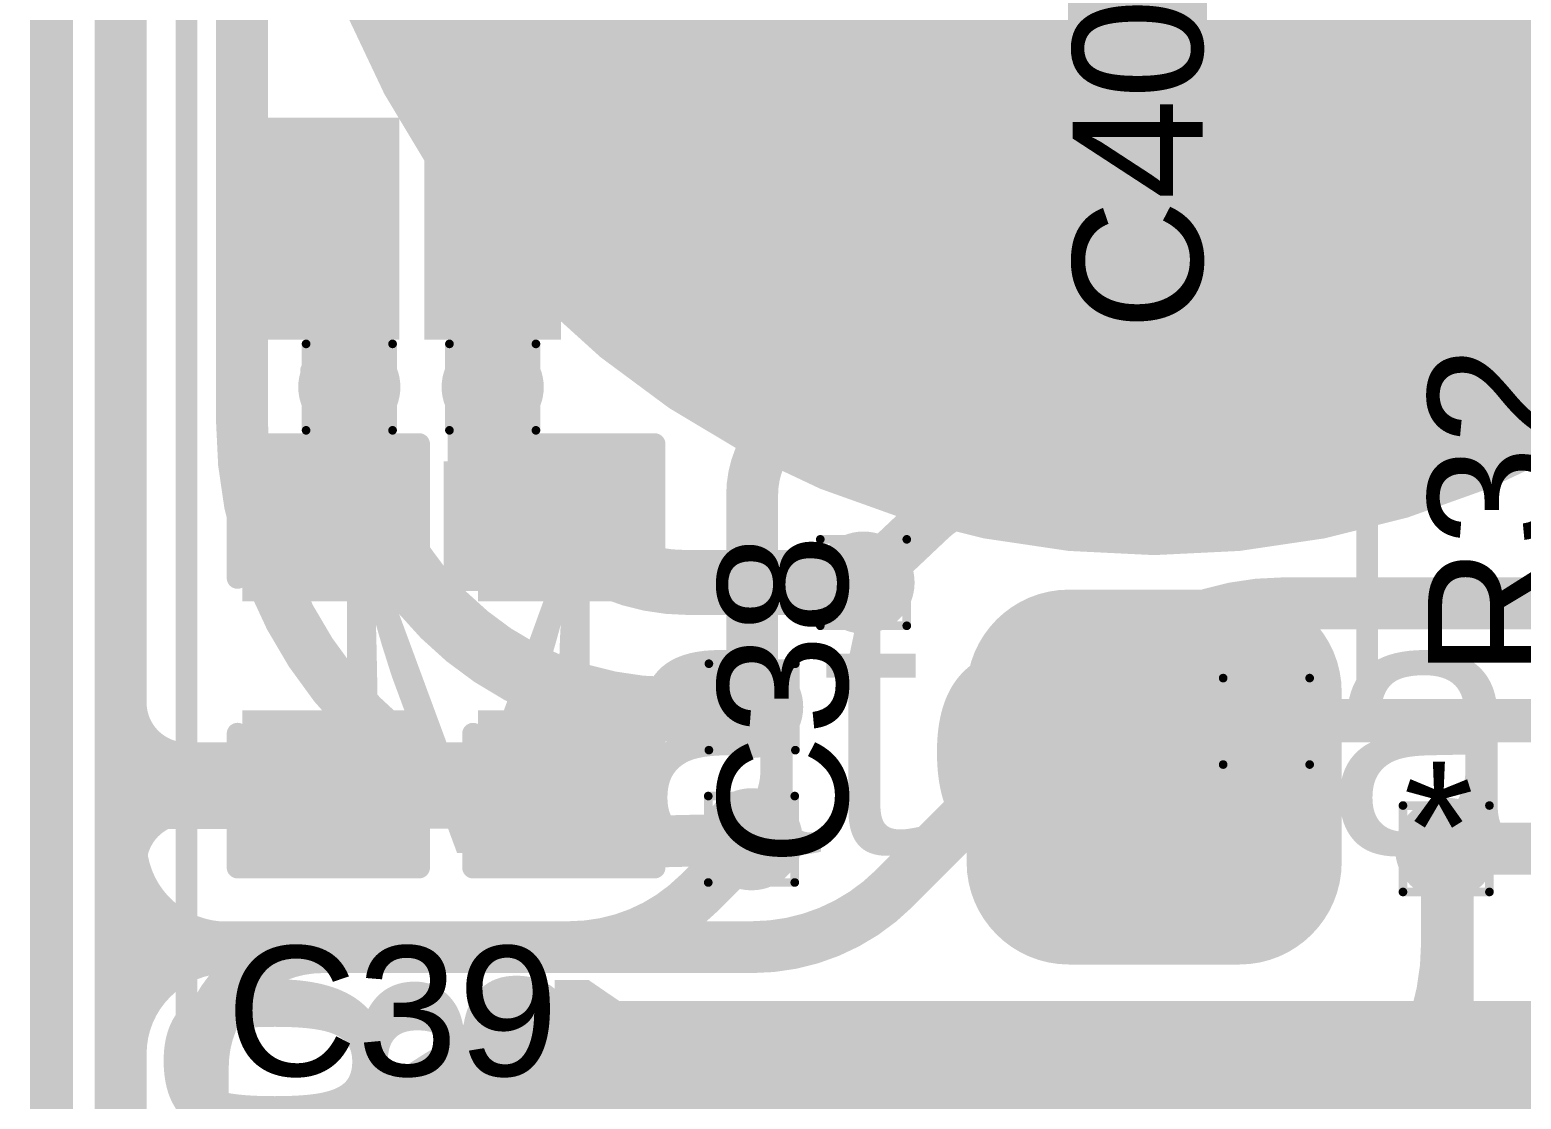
# Model space of a CAD drawing. Header units: inches. Extents: x -17 to 443, y -40 to 218.
# Drawn here: x 12.55 to 21.31, y 15.25 to 21.54 of the extents above; entities that cross this region are included whole.
import ezdxf

# ---------------------------------------------------------------- set-up
doc = ezdxf.new("R2010")
doc.units = ezdxf.units.IN
for name, color, linetype in [('Board Outline', 216, 'Continuous'), ('Bottom Layer', 5, 'Continuous'), ('Bottom Overlay', 54, 'Continuous'), ('Bottom Paste', 16, 'Continuous'), ('Bottom Solder', 6, 'Continuous'), ('Drill Drawing', 1, 'Continuous'), ('Fabrication', 76, 'Continuous'), ('Top Layer', 1, 'Continuous'), ('Top Overlay', 2, 'Continuous'), ('Top Paste', 8, 'Continuous'), ('Top Solder', 216, 'Continuous'), ('Via Holes', 16, 'Continuous')]:
    doc.layers.add(name, color=color, linetype=linetype)
doc.styles.add('Arial', font='', dxfattribs={"height": 0.2})
doc.styles.add('Arial Black_Bold', font='', dxfattribs={"height": 0.2})
doc.styles.get('Arial').set_extended_font_data('Arial')
doc.styles.get('Arial Black_Bold').set_extended_font_data('Arial Black', bold=True)

# ---------------------------------------------------------------- blocks, each defined once
blk = doc.blocks.new('SEMG_PAD_B_65')
at = {"layer": 'Bottom Layer'}
h = blk.add_hatch(color=5, dxfattribs=at)
edge = h.paths.add_edge_path()
edge.add_arc((-3.14997338, 0.0128143), 2.09999834, 90, 270)
edge.add_line((-3.14997338, -2.08718404), (3.150029259999999, -2.08718404))
edge.add_arc((3.15002926, 0.0128143), 2.09999834, 270, 450)
edge.add_line((3.15002926, 2.11281264), (-3.14997338, 2.11281264))
h = blk.add_hatch(color=5, dxfattribs=at)
edge = h.paths.add_edge_path()
edge.add_arc((2.794e-05, -9.98718602), 5.00000016, 0, 360)
at = {"layer": 'Bottom Paste'}
h = blk.add_hatch(color=16, dxfattribs=at)
edge = h.paths.add_edge_path()
edge.add_arc((-3.14997338, 0.0128143), 2.09999834, 90, 270)
edge.add_line((-3.14997338, -2.08718404), (3.150029259999999, -2.08718404))
edge.add_arc((3.15002926, 0.0128143), 2.09999834, 270, 450)
edge.add_line((3.15002926, 2.11281264), (-3.14997338, 2.11281264))
h = blk.add_hatch(color=16, dxfattribs=at)
edge = h.paths.add_edge_path()
edge.add_arc((2.794e-05, -9.98718602), 5.00000016, 0, 360)
at = {"layer": 'Bottom Solder'}
h = blk.add_hatch(color=6, dxfattribs=at)
edge = h.paths.add_edge_path()
edge.add_arc((-3.14997338, 0.0128143), 2.20159834, 90, 270)
edge.add_line((-3.14997338, -2.18878404), (3.150029259999999, -2.18878404))
edge.add_arc((3.15002926, 0.0128143), 2.20159834, 270, 450)
edge.add_line((3.15002926, 2.21441264), (-3.14997338, 2.21441264))
h = blk.add_hatch(color=6, dxfattribs=at)
edge = h.paths.add_edge_path()
edge.add_arc((2.794e-05, -9.98718602), 5.10160016, 0, 360)
at = {"layer": 'Bottom Overlay', "const_width": 0.127}
blk.add_lwpolyline([(5.683262699999999, 10.96579468), (5.683262699999999, -10.96562958)], dxfattribs=at)
blk = doc.blocks.new('SOT_23_5_71')
at = {"layer": 'Top Layer'}
for points in [[(-1.85000011, 1.25000004), (-0.74999977, 1.25000004), (-0.74999977, 0.65000124), (-1.85000011, 0.65000124)], [(0.74999977, 1.25000004), (1.85000011, 1.25000004), (1.85000011, 0.65000124), (0.74999977, 0.65000124)], [(-1.85000011, 0.2999994), (-0.74999977, 0.2999994), (-0.74999977, -0.2999994), (-1.85000011, -0.2999994)], [(-1.85000011, -0.6499986999999999), (-0.74999977, -0.6499986999999999), (-0.74999977, -1.2499975), (-1.85000011, -1.2499975)], [(0.75000231, -0.65000124), (1.85000265, -0.65000124), (1.85000265, -1.25000004), (0.75000231, -1.25000004)]]:
    blk.add_hatch(color=1, dxfattribs=at).paths.add_polyline_path(points)
at = {"layer": 'Top Paste'}
for points in [[(-1.85000011, 1.25000004), (-0.74999977, 1.25000004), (-0.74999977, 0.65000124), (-1.85000011, 0.65000124)], [(0.74999977, 1.25000004), (1.85000011, 1.25000004), (1.85000011, 0.65000124), (0.74999977, 0.65000124)], [(-1.85000011, 0.2999994), (-0.74999977, 0.2999994), (-0.74999977, -0.2999994), (-1.85000011, -0.2999994)], [(-1.85000011, -0.6499986999999999), (-0.74999977, -0.6499986999999999), (-0.74999977, -1.2499975), (-1.85000011, -1.2499975)], [(0.75000231, -0.65000124), (1.85000265, -0.65000124), (1.85000265, -1.25000004), (0.75000231, -1.25000004)]]:
    blk.add_hatch(color=8, dxfattribs=at).paths.add_polyline_path(points)
at = {"layer": 'Top Solder'}
for points in [[(-1.95160011, 1.35160004), (-0.6483997699999999, 1.35160004), (-0.6483997699999999, 0.54840124), (-1.95160011, 0.54840124)], [(0.6483997699999999, 1.35160004), (1.95160011, 1.35160004), (1.95160011, 0.54840124), (0.6483997699999999, 0.54840124)], [(-1.95160011, 0.4015993999999999), (-0.6483997699999999, 0.4015993999999999), (-0.6483997699999999, -0.4015993999999999), (-1.95160011, -0.4015993999999999)], [(-1.95160011, -0.5483986999999999), (-0.6483997699999999, -0.5483986999999999), (-0.6483997699999999, -1.3515975), (-1.95160011, -1.3515975)], [(0.6484023099999999, -0.54840124), (1.95160265, -0.54840124), (1.95160265, -1.35160004), (0.6484023099999999, -1.35160004)]]:
    blk.add_hatch(color=216, dxfattribs=at).paths.add_polyline_path(points)
at = {"layer": 'Top Overlay', "const_width": 0.127}
for points in [[(-0.87900256, 1.4986), (-0.87900256, 1.3986002)], [(-0.87900256, 1.4986), (0.8735974400000001, 1.4986)], [(0.8735974400000001, 1.4986), (0.8735974400000001, 1.39859766)], [(-2.1336, 1.06680254), (-2.1336, 0.8128)], [(-2.1336, 1.06680254), (-2.0066, 0.9397999999999999)], [(-2.0066, 0.9397999999999999), (-2.1336, 0.8128)], [(0.8800033199999999, 0.43999912), (0.88000078, -0.41800018)], [(-0.87900256, -1.39859766), (-0.87900256, -1.4986)], [(0.8735974400000001, -1.3986002), (0.8735974400000001, -1.4986)], [(-0.87900256, -1.4986), (0.8735974400000001, -1.4986)]]:
    blk.add_lwpolyline(points, dxfattribs=at)
at = {"layer": 'Top Overlay', "const_width": 0.0635}
for points in [[(-0.9107525599999998, 1.4986, 1), (-0.8472525599999999, 1.4986, 1)], [(-0.9107525599999998, 1.4986, 1), (-0.8472525599999999, 1.4986, 1)], [(0.84184744, 1.4986, 1), (0.9053474399999999, 1.4986, 1)], [(0.84184744, 1.4986, 1), (0.9053474399999999, 1.4986, 1)], [(-0.9107525599999998, 1.3986002, 1), (-0.8472525599999999, 1.3986002, 1)], [(0.84184744, 1.39859766, 1), (0.9053474399999999, 1.39859766, 1)], [(-2.16535, 1.06680254, 1), (-2.10185, 1.06680254, 1)], [(-2.16535, 1.06680254, 1), (-2.10185, 1.06680254, 1)], [(-2.03835, 0.9397999999999999, 1), (-1.97485, 0.9397999999999999, 1)], [(-2.03835, 0.9397999999999999, 1), (-1.97485, 0.9397999999999999, 1)], [(-2.16535, 0.8128, 1), (-2.10185, 0.8128, 1)], [(-2.16535, 0.8128, 1), (-2.10185, 0.8128, 1)], [(0.8482533200000001, 0.43999912, 1), (0.9117533199999999, 0.43999912, 1)], [(0.84825078, -0.41800018, 1), (0.91175078, -0.41800018, 1)], [(-0.9107525599999998, -1.39859766, 1), (-0.8472525599999999, -1.39859766, 1)], [(0.84184744, -1.3986002, 1), (0.9053474399999999, -1.3986002, 1)], [(-0.9107525599999998, -1.4986, 1), (-0.8472525599999999, -1.4986, 1)], [(-0.9107525599999998, -1.4986, 1), (-0.8472525599999999, -1.4986, 1)], [(0.84184744, -1.4986, 1), (0.9053474399999999, -1.4986, 1)], [(0.84184744, -1.4986, 1), (0.9053474399999999, -1.4986, 1)]]:
    blk.add_lwpolyline(points, format="xyb", close=True, dxfattribs=at)
blk = doc.blocks.new('T____P____SMD_3_P____206')
at = {"layer": 'Top Layer'}
h = blk.add_hatch(color=1, dxfattribs=at)
edge = h.paths.add_edge_path()
edge.add_arc((-0.9999992699999999, 0), 1.00000054, 90, 270)
edge.add_line((-0.9999992700000001, -1.00000054), (0.9999992699999997, -1.00000054))
edge.add_arc((0.9999992699999999, 0), 1.00000054, 270, 450)
edge.add_line((0.99999927, 1.00000054), (-0.9999992699999998, 1.00000054))
h = blk.add_hatch(color=1, dxfattribs=at)
edge = h.paths.add_edge_path()
edge.add_arc((-0.50000154, -2.03999846), 0.499999, 90, 180)
edge.add_line((-1.00000054, -2.03999846), (-1.00000054, -3.04000154))
edge.add_arc((-0.50000154, -3.04000154), 0.499999, 180, 270)
edge.add_line((-0.5000015400000001, -3.54000054), (0.5000015399999999, -3.54000054))
edge.add_arc((0.50000154, -3.04000154), 0.499999, 270, 360)
edge.add_line((1.00000054, -3.04000154), (1.00000054, -2.03999846))
edge.add_arc((0.50000154, -2.03999846), 0.499999, 0, 90)
edge.add_line((0.50000154, -1.53999946), (-0.50000154, -1.53999946))
at = {"layer": 'Top Paste'}
h = blk.add_hatch(color=8, dxfattribs=at)
edge = h.paths.add_edge_path()
edge.add_arc((-0.9999992699999999, 0), 1.00000054, 90, 270)
edge.add_line((-0.9999992700000001, -1.00000054), (0.9999992699999997, -1.00000054))
edge.add_arc((0.9999992699999999, 0), 1.00000054, 270, 450)
edge.add_line((0.99999927, 1.00000054), (-0.9999992699999998, 1.00000054))
h = blk.add_hatch(color=8, dxfattribs=at)
edge = h.paths.add_edge_path()
edge.add_arc((-0.50000154, -2.03999846), 0.499999, 90, 180)
edge.add_line((-1.00000054, -2.03999846), (-1.00000054, -3.04000154))
edge.add_arc((-0.50000154, -3.04000154), 0.499999, 180, 270)
edge.add_line((-0.5000015400000001, -3.54000054), (0.5000015399999999, -3.54000054))
edge.add_arc((0.50000154, -3.04000154), 0.499999, 270, 360)
edge.add_line((1.00000054, -3.04000154), (1.00000054, -2.03999846))
edge.add_arc((0.50000154, -2.03999846), 0.499999, 0, 90)
edge.add_line((0.50000154, -1.53999946), (-0.50000154, -1.53999946))
at = {"layer": 'Top Solder'}
h = blk.add_hatch(color=216, dxfattribs=at)
edge = h.paths.add_edge_path()
edge.add_arc((-0.9999992699999999, 0), 1.10160054, 90, 270)
edge.add_line((-0.9999992700000001, -1.10160054), (0.9999992699999997, -1.10160054))
edge.add_arc((0.9999992699999999, 0), 1.10160054, 270, 450)
edge.add_line((0.99999927, 1.10160054), (-0.9999992699999998, 1.10160054))
h = blk.add_hatch(color=216, dxfattribs=at)
edge = h.paths.add_edge_path()
edge.add_arc((-0.50000154, -2.03999846), 0.601599, 90, 180)
edge.add_line((-1.10160054, -2.03999846), (-1.10160054, -3.04000154))
edge.add_arc((-0.50000154, -3.04000154), 0.601599, 180, 270)
edge.add_line((-0.5000015400000001, -3.64160054), (0.5000015399999999, -3.64160054))
edge.add_arc((0.50000154, -3.04000154), 0.601599, 270, 360)
edge.add_line((1.10160054, -3.04000154), (1.10160054, -2.03999846))
edge.add_arc((0.50000154, -2.03999846), 0.601599, 0, 90)
edge.add_line((0.50000154, -1.43839946), (-0.50000154, -1.43839946))
blk = doc.blocks.new('C___0603_224')
at = {"layer": 'Top Layer'}
for points in [[(-0.3809999999999999, 0.4445), (-0.3809999999999999, -0.4445), (-1.143, -0.4445), (-1.143, 0.4445)], [(1.143, 0.4445), (1.143, -0.4445), (0.3809999999999999, -0.4445), (0.3809999999999999, 0.4445)]]:
    blk.add_hatch(color=1, dxfattribs=at).paths.add_polyline_path(points)
at = {"layer": 'Top Paste'}
for points in [[(-0.3809999999999999, 0.4445), (-0.3809999999999999, -0.4445), (-1.143, -0.4445), (-1.143, 0.4445)], [(1.143, 0.4445), (1.143, -0.4445), (0.3809999999999999, -0.4445), (0.3809999999999999, 0.4445)]]:
    blk.add_hatch(color=8, dxfattribs=at).paths.add_polyline_path(points)
at = {"layer": 'Top Solder'}
for points in [[(-0.3210001199999999, 0.50449988), (-0.3210001199999999, -0.50449988), (-1.20299988, -0.50449988), (-1.20299988, 0.50449988)], [(1.20299988, 0.50449988), (1.20299988, -0.50449988), (0.3210001199999999, -0.50449988), (0.3210001199999999, 0.50449988)]]:
    blk.add_hatch(color=216, dxfattribs=at).paths.add_polyline_path(points)
at = {"layer": 'Top Overlay', "const_width": 0.127}
for points in [[(-0.4571999999999999, 0.5334), (-1.2446, 0.5334)], [(-1.2446, -0.5334), (-1.2446, 0.5334)], [(1.2446, 0.5334), (0.4571999999999999, 0.5334)], [(1.2446, -0.5334), (1.2446, 0.5334)], [(-0.4571999999999999, -0.5334), (-1.2446, -0.5334)], [(1.2446, -0.5334), (0.4571999999999999, -0.5334)]]:
    blk.add_lwpolyline(points, dxfattribs=at)
at = {"layer": 'Top Overlay', "const_width": 0.0635}
for points in [[(-1.27635, 0.5334, 1), (-1.21285, 0.5334, 1)], [(-1.27635, 0.5334, 1), (-1.21285, 0.5334, 1)], [(-0.4889499999999999, 0.5334, 1), (-0.42545, 0.5334, 1)], [(0.42545, 0.5334, 1), (0.4889499999999999, 0.5334, 1)], [(1.21285, 0.5334, 1), (1.27635, 0.5334, 1)], [(1.21285, 0.5334, 1), (1.27635, 0.5334, 1)], [(-1.27635, -0.5334, 1), (-1.21285, -0.5334, 1)], [(-1.27635, -0.5334, 1), (-1.21285, -0.5334, 1)], [(-0.4889499999999999, -0.5334, 1), (-0.42545, -0.5334, 1)], [(0.42545, -0.5334, 1), (0.4889499999999999, -0.5334, 1)], [(1.21285, -0.5334, 1), (1.27635, -0.5334, 1)], [(1.21285, -0.5334, 1), (1.27635, -0.5334, 1)]]:
    blk.add_lwpolyline(points, format="xyb", close=True, dxfattribs=at)
blk = doc.blocks.new('C___0603_225')
at = {"layer": 'Top Layer'}
for points in [[(-0.3809999999999999, 0.4445), (-0.3809999999999999, -0.4445), (-1.143, -0.4445), (-1.143, 0.4445)], [(1.143, 0.4445), (1.143, -0.4445), (0.3809999999999999, -0.4445), (0.3809999999999999, 0.4445)]]:
    blk.add_hatch(color=1, dxfattribs=at).paths.add_polyline_path(points)
at = {"layer": 'Top Paste'}
for points in [[(-0.3809999999999999, 0.4445), (-0.3809999999999999, -0.4445), (-1.143, -0.4445), (-1.143, 0.4445)], [(1.143, 0.4445), (1.143, -0.4445), (0.3809999999999999, -0.4445), (0.3809999999999999, 0.4445)]]:
    blk.add_hatch(color=8, dxfattribs=at).paths.add_polyline_path(points)
at = {"layer": 'Top Solder'}
for points in [[(-0.3210001199999999, 0.50449988), (-0.3210001199999999, -0.50449988), (-1.20299988, -0.50449988), (-1.20299988, 0.50449988)], [(1.20299988, 0.50449988), (1.20299988, -0.50449988), (0.3210001199999999, -0.50449988), (0.3210001199999999, 0.50449988)]]:
    blk.add_hatch(color=216, dxfattribs=at).paths.add_polyline_path(points)
at = {"layer": 'Top Overlay', "const_width": 0.127}
for points in [[(-1.2446, 0.5334), (-1.2446, -0.5334)], [(-1.2446, 0.5334), (-0.4571999999999999, 0.5334)], [(0.4571999999999999, 0.5334), (1.2446, 0.5334)], [(1.2446, 0.5334), (1.2446, -0.5334)], [(-1.2446, -0.5334), (-0.4571999999999999, -0.5334)], [(0.4571999999999999, -0.5334), (1.2446, -0.5334)]]:
    blk.add_lwpolyline(points, dxfattribs=at)
at = {"layer": 'Top Overlay', "const_width": 0.0635}
for points in [[(-1.27635, 0.5334, 1), (-1.21285, 0.5334, 1)], [(-1.27635, 0.5334, 1), (-1.21285, 0.5334, 1)], [(-0.4889499999999999, 0.5334, 1), (-0.42545, 0.5334, 1)], [(0.42545, 0.5334, 1), (0.4889499999999999, 0.5334, 1)], [(1.21285, 0.5334, 1), (1.27635, 0.5334, 1)], [(1.21285, 0.5334, 1), (1.27635, 0.5334, 1)], [(-1.27635, -0.5334, 1), (-1.21285, -0.5334, 1)], [(-1.27635, -0.5334, 1), (-1.21285, -0.5334, 1)], [(-0.4889499999999999, -0.5334, 1), (-0.42545, -0.5334, 1)], [(0.42545, -0.5334, 1), (0.4889499999999999, -0.5334, 1)], [(1.21285, -0.5334, 1), (1.27635, -0.5334, 1)], [(1.21285, -0.5334, 1), (1.27635, -0.5334, 1)]]:
    blk.add_lwpolyline(points, format="xyb", close=True, dxfattribs=at)
blk = doc.blocks.new('C___0603_226')
at = {"layer": 'Top Layer'}
for points in [[(-0.3809999999999999, 0.4445), (-0.3809999999999999, -0.4445), (-1.143, -0.4445), (-1.143, 0.4445)], [(1.143, 0.4445), (1.143, -0.4445), (0.3809999999999999, -0.4445), (0.3809999999999999, 0.4445)]]:
    blk.add_hatch(color=1, dxfattribs=at).paths.add_polyline_path(points)
at = {"layer": 'Top Paste'}
for points in [[(-0.3809999999999999, 0.4445), (-0.3809999999999999, -0.4445), (-1.143, -0.4445), (-1.143, 0.4445)], [(1.143, 0.4445), (1.143, -0.4445), (0.3809999999999999, -0.4445), (0.3809999999999999, 0.4445)]]:
    blk.add_hatch(color=8, dxfattribs=at).paths.add_polyline_path(points)
at = {"layer": 'Top Solder'}
for points in [[(-0.3210001199999999, 0.50449988), (-0.3210001199999999, -0.50449988), (-1.20299988, -0.50449988), (-1.20299988, 0.50449988)], [(1.20299988, 0.50449988), (1.20299988, -0.50449988), (0.3210001199999999, -0.50449988), (0.3210001199999999, 0.50449988)]]:
    blk.add_hatch(color=216, dxfattribs=at).paths.add_polyline_path(points)
at = {"layer": 'Top Overlay', "const_width": 0.127}
for points in [[(-1.2446, 0.5334), (-0.4571999999999999, 0.5334)], [(-1.2446, 0.5334), (-1.2446, -0.5334)], [(0.4571999999999999, 0.5334), (1.2446, 0.5334)], [(1.2446, 0.5334), (1.2446, -0.5334)], [(-1.2446, -0.5334), (-0.4571999999999999, -0.5334)], [(0.4571999999999999, -0.5334), (1.2446, -0.5334)]]:
    blk.add_lwpolyline(points, dxfattribs=at)
at = {"layer": 'Top Overlay', "const_width": 0.0635}
for points in [[(-1.27635, 0.5334, 1), (-1.21285, 0.5334, 1)], [(-1.27635, 0.5334, 1), (-1.21285, 0.5334, 1)], [(-0.4889499999999999, 0.5334, 1), (-0.42545, 0.5334, 1)], [(0.42545, 0.5334, 1), (0.4889499999999999, 0.5334, 1)], [(1.21285, 0.5334, 1), (1.27635, 0.5334, 1)], [(1.21285, 0.5334, 1), (1.27635, 0.5334, 1)], [(-1.27635, -0.5334, 1), (-1.21285, -0.5334, 1)], [(-1.27635, -0.5334, 1), (-1.21285, -0.5334, 1)], [(-0.4889499999999999, -0.5334, 1), (-0.42545, -0.5334, 1)], [(0.42545, -0.5334, 1), (0.4889499999999999, -0.5334, 1)], [(1.21285, -0.5334, 1), (1.27635, -0.5334, 1)], [(1.21285, -0.5334, 1), (1.27635, -0.5334, 1)]]:
    blk.add_lwpolyline(points, format="xyb", close=True, dxfattribs=at)

msp = doc.modelspace()

# ---------------------------------------------------------------- hatches: boundary and pattern name
at = {"layer": 'Bottom Layer'}
h = msp.add_hatch(color=5, dxfattribs=at)
edge = h.paths.add_edge_path()
edge.add_arc((14.42368972, 19.43653212), 0.2999994, 0, 360)
h = msp.add_hatch(color=5, dxfattribs=at)
edge = h.paths.add_edge_path()
edge.add_arc((15.26573528, 19.43653212), 0.2999994, 0, 360)
h = msp.add_hatch(color=5, dxfattribs=at)
edge = h.paths.add_edge_path()
edge.add_arc((17.44395292, 18.2879492), 0.2999994, 0, 360)
h = msp.add_hatch(color=5, dxfattribs=at)
edge = h.paths.add_edge_path()
edge.add_arc((16.78973528, 17.557115), 0.2999994, 0, 360)
h = msp.add_hatch(color=5, dxfattribs=at)
edge = h.paths.add_edge_path()
edge.add_arc((19.81034392, 17.4724822), 0.2999994, 0, 360)
h = msp.add_hatch(color=5, dxfattribs=at)
edge = h.paths.add_edge_path()
edge.add_arc((16.7860345, 16.77932636), 0.2999994, 0, 360)
h = msp.add_hatch(color=5, dxfattribs=at)
edge = h.paths.add_edge_path()
edge.add_arc((20.8664556, 16.7236902), 0.2999994, 0, 360)
at = {"layer": 'Top Layer'}
for points in [[(14.01573524, 19.81748894), (14.7086828, 19.81748894), (14.7086828, 20.91749182), (14.01573524, 20.91749182)], [(14.97759768, 18.23828712), (16.12823292, 18.23828712), (16.12823292, 19.00028712), (14.97759768, 19.00028712)]]:
    msp.add_hatch(color=1, dxfattribs=at).paths.add_polyline_path(points)
h = msp.add_hatch(color=1, dxfattribs=at)
edge = h.paths.add_edge_path()
edge.add_arc((14.42368972, 19.43653212), 0.2999994, 0, 360)
h = msp.add_hatch(color=1, dxfattribs=at)
edge = h.paths.add_edge_path()
edge.add_arc((15.26573528, 19.43653212), 0.2999994, 0, 360)
h = msp.add_hatch(color=1, dxfattribs=at)
edge = h.paths.add_edge_path()
edge.add_arc((17.44395292, 18.2879492), 0.2999994, 0, 360)
h = msp.add_hatch(color=1, dxfattribs=at)
edge = h.paths.add_edge_path()
edge.add_arc((16.78973528, 17.557115), 0.2999994, 0, 360)
h = msp.add_hatch(color=1, dxfattribs=at)
edge = h.paths.add_edge_path()
edge.add_arc((19.81034392, 17.4724822), 0.2999994, 0, 360)
h = msp.add_hatch(color=1, dxfattribs=at)
edge = h.paths.add_edge_path()
edge.add_arc((16.7860345, 16.77932636), 0.2999994, 0, 360)
h = msp.add_hatch(color=1, dxfattribs=at)
edge = h.paths.add_edge_path()
edge.add_arc((20.8664556, 16.7236902), 0.2999994, 0, 360)
at = {"layer": 'Via Holes'}
h = msp.add_hatch(color=7, dxfattribs=at)
edge = h.paths.add_edge_path()
edge.add_arc((14.42368972, 19.43653212), 0.1499997, 0, 360)
h = msp.add_hatch(color=7, dxfattribs=at)
edge = h.paths.add_edge_path()
edge.add_arc((15.26573528, 19.43653212), 0.1499997, 0, 360)
h = msp.add_hatch(color=7, dxfattribs=at)
edge = h.paths.add_edge_path()
edge.add_arc((17.44395292, 18.2879492), 0.1499997, 0, 360)
h = msp.add_hatch(color=7, dxfattribs=at)
edge = h.paths.add_edge_path()
edge.add_arc((16.78973528, 17.557115), 0.1499997, 0, 360)
h = msp.add_hatch(color=7, dxfattribs=at)
edge = h.paths.add_edge_path()
edge.add_arc((19.81034392, 17.4724822), 0.1499997, 0, 360)
h = msp.add_hatch(color=7, dxfattribs=at)
edge = h.paths.add_edge_path()
edge.add_arc((16.7860345, 16.77932636), 0.1499997, 0, 360)
h = msp.add_hatch(color=7, dxfattribs=at)
edge = h.paths.add_edge_path()
edge.add_arc((20.8664556, 16.7236902), 0.1499997, 0, 360)

# ---------------------------------------------------------------- linework, layer by layer
at = {"layer": 'Board Outline', "const_width": 0.127}
msp.add_lwpolyline([(12.67405644, 2.64836656), (12.67421646, 24.50402262)], dxfattribs=at)
at = {"layer": 'Bottom Layer'}
for points, const_width in [([(13.08060376, 16.7669591), (13.08060376, 24.8125869)], 0.3048), ([(13.79349032, 19.22758664), (13.79349032, 24.6300752)], 0.3048), ([(16.4143182, 18.2879492), (17.44395292, 18.2879492)], 0.3809999999999999), ([(19.90524848, 18.16582854), (20.5399767, 18.16582854)], 0.3048), ([(20.5399767, 18.16582854), (21.65214872, 18.165826)], 0.3048), ([(17.62491014, 16.4913691), (18.87094778, 17.73740674)], 0.3048), ([(16.31827318, 17.54194866), (16.32104432, 17.54198676)], 0.3809999999999999), ([(16.3248086, 17.54206042), (16.78973528, 17.55342692)], 0.3809999999999999), ([(16.78973528, 17.55342692), (16.78973528, 17.557115)], 0.3809999999999999), ([(19.81435204, 17.47649032), (24.31997168, 17.47649032)], 0.254), ([(13.08060376, 15.51879802), (13.08060376, 16.7669591)], 0.3048), ([(16.43624602, 16.77111454), (16.43626634, 16.77111454)], 0.3048), ([(16.43626634, 16.77111454), (16.78607768, 16.77557986)], 0.3048), ([(16.7860345, 16.77562304), (16.7860345, 16.77932636)], 0.3048), ([(16.7860345, 16.77562304), (16.78607768, 16.77557986)], 0.3048), ([(20.8664556, 16.7236902), (22.22141606, 16.7236902)], 0.3048), ([(13.19413414, 16.14542872), (13.64832424, 16.14542872)], 0.3048), ([(13.64832424, 16.14542872), (16.78973528, 16.14542872)], 0.3048), ([(13.08060376, 11.10813882), (13.08060376, 15.51879802)], 0.3048)]:
    msp.add_lwpolyline(points, dxfattribs=dict(at, const_width=const_width))
for points, const_width in [([(16.31827318, 17.54194866, -0.4142135623730951), (14.42368972, 19.43653212)], 0.3809999999999999), ([(16.4143182, 18.2879492, -0.4142135623730951), (15.26573528, 19.43653212)], 0.3809999999999999), ([(16.43624602, 16.77111454, -0.4357695006468923), (13.79348778, 19.22758664)], 0.3048), ([(18.87173264, 17.7381916, -0.1987148447064526), (19.90524848, 18.16582854)], 0.3048), ([(18.87094778, 17.73740674, -0.0001900120954727), (18.87173264, 17.7381916)], 0.3048), ([(16.3248086, 17.54206296, -0.0024704083372507), (16.32104432, 17.5419893)], 0.3809999999999999), ([(13.64832424, 16.14542872, -0.3879676943921401), (13.08060376, 16.7669591)], 0.3048), ([(17.62491268, 16.4913691, -0.0001978790105878), (17.62424974, 16.4907087)], 0.3048), ([(17.62424974, 16.4907087, -0.198706667158914), (16.78973528, 16.14542872)], 0.3048), ([(13.08060376, 15.51879802, -0.4142135623730951), (13.7046843, 16.14287856)], 0.3048), ([(13.7046843, 16.14287856, -0.0226120741771786), (13.64832424, 16.14542872)], 0.3048)]:
    msp.add_lwpolyline(points, format="xyb", dxfattribs=dict(at, const_width=const_width))
for points, const_width in [([(14.32843972, 19.43653212, 1), (14.51893972, 19.43653212, 1)], 0.1905), ([(15.17048528, 19.43653212, 1), (15.36098528, 19.43653212, 1)], 0.1905), ([(13.71728778, 19.22758664, 1), (13.86968778, 19.22758664, 1)], 0.1524), ([(13.71729032, 19.22758664, 1), (13.86969032, 19.22758664, 1)], 0.1524), ([(16.3190682, 18.2879492, 1), (16.5095682, 18.2879492, 1)], 0.1905), ([(16.3190682, 18.2879492, 1), (16.5095682, 18.2879492, 1)], 0.1905), ([(17.34870292, 18.2879492, 1), (17.53920292, 18.2879492, 1)], 0.1905), ([(19.82904848, 18.16582854, 1), (19.98144848, 18.16582854, 1)], 0.1524), ([(19.82904848, 18.16582854, 1), (19.98144848, 18.16582854, 1)], 0.1524), ([(20.4637767, 18.16582854, 1), (20.6161767, 18.16582854, 1)], 0.1524), ([(20.4637767, 18.16582854, 1), (20.6161767, 18.16582854, 1)], 0.1524), ([(18.79474778, 17.73740674, 1), (18.94714778, 17.73740674, 1)], 0.1524), ([(18.79474778, 17.73740674, 1), (18.94714778, 17.73740674, 1)], 0.1524), ([(18.79553264, 17.7381916, 1), (18.94793264, 17.7381916, 1)], 0.1524), ([(18.79553264, 17.7381916, 1), (18.94793264, 17.7381916, 1)], 0.1524), ([(16.22302318, 17.54194866, 1), (16.41352318, 17.54194866, 1)], 0.1905), ([(16.22302318, 17.54194866, 1), (16.41352318, 17.54194866, 1)], 0.1905), ([(16.22579432, 17.5419893, 1), (16.41629432, 17.5419893, 1)], 0.1905), ([(16.22579432, 17.54198676, 1), (16.41629432, 17.54198676, 1)], 0.1905), ([(16.2295586, 17.54206296, 1), (16.4200586, 17.54206296, 1)], 0.1905), ([(16.2295586, 17.54206042, 1), (16.4200586, 17.54206042, 1)], 0.1905), ([(16.69448528, 17.557115, 1), (16.88498528, 17.557115, 1)], 0.1905), ([(16.69448528, 17.55342692, 1), (16.88498528, 17.55342692, 1)], 0.1905), ([(16.69448528, 17.55342692, 1), (16.88498528, 17.55342692, 1)], 0.1905), ([(19.75085204, 17.47649032, 1), (19.87785204, 17.47649032, 1)], 0.127), ([(13.00440376, 16.7669591, 1), (13.15680376, 16.7669591, 1)], 0.1524), ([(13.00440376, 16.7669591, 1), (13.15680376, 16.7669591, 1)], 0.1524), ([(13.00440376, 16.7669591, 1), (13.15680376, 16.7669591, 1)], 0.1524), ([(16.36004602, 16.77111454, 1), (16.51244602, 16.77111454, 1)], 0.1524), ([(16.36004602, 16.77111454, 1), (16.51244602, 16.77111454, 1)], 0.1524), ([(16.36006634, 16.77111454, 1), (16.51246634, 16.77111454, 1)], 0.1524), ([(16.36006634, 16.77111454, 1), (16.51246634, 16.77111454, 1)], 0.1524), ([(16.7098345, 16.77932636, 1), (16.8622345, 16.77932636, 1)], 0.1524), ([(16.7098345, 16.77562304, 1), (16.8622345, 16.77562304, 1)], 0.1524), ([(16.7098345, 16.77562304, 1), (16.8622345, 16.77562304, 1)], 0.1524), ([(16.70987768, 16.77557986, 1), (16.86227768, 16.77557986, 1)], 0.1524), ([(16.70987768, 16.77557986, 1), (16.86227768, 16.77557986, 1)], 0.1524), ([(20.7902556, 16.7236902, 1), (20.9426556, 16.7236902, 1)], 0.1524), ([(17.54871014, 16.4913691, 1), (17.70111014, 16.4913691, 1)], 0.1524), ([(17.54871268, 16.4913691, 1), (17.70111268, 16.4913691, 1)], 0.1524), ([(17.54804974, 16.4907087, 1), (17.70044974, 16.4907087, 1)], 0.1524), ([(17.54804974, 16.4907087, 1), (17.70044974, 16.4907087, 1)], 0.1524), ([(13.11793414, 16.14542872, 1), (13.27033414, 16.14542872, 1)], 0.1524), ([(13.57212424, 16.14542872, 1), (13.72452424, 16.14542872, 1)], 0.1524), ([(13.57212424, 16.14542872, 1), (13.72452424, 16.14542872, 1)], 0.1524), ([(13.57212424, 16.14542872, 1), (13.72452424, 16.14542872, 1)], 0.1524), ([(13.57212424, 16.14542872, 1), (13.72452424, 16.14542872, 1)], 0.1524), ([(13.6284843, 16.14287856, 1), (13.7808843, 16.14287856, 1)], 0.1524), ([(13.6284843, 16.14287856, 1), (13.7808843, 16.14287856, 1)], 0.1524), ([(16.71353528, 16.14542872, 1), (16.86593528, 16.14542872, 1)], 0.1524), ([(16.71353528, 16.14542872, 1), (16.86593528, 16.14542872, 1)], 0.1524), ([(13.00440376, 15.51879802, 1), (13.15680376, 15.51879802, 1)], 0.1524), ([(13.00440376, 15.51879802, 1), (13.15680376, 15.51879802, 1)], 0.1524), ([(13.00440376, 15.51879802, 1), (13.15680376, 15.51879802, 1)], 0.1524)]:
    msp.add_lwpolyline(points, format="xyb", close=True, dxfattribs=dict(at, const_width=const_width))
at = {"layer": 'Drill Drawing', "const_width": 0.0508}
for points in [[(14.16968972, 19.69053212), (14.67768972, 19.69053212)], [(14.16968972, 19.18253212), (14.16968972, 19.69053212)], [(14.67768972, 19.18253212), (14.67768972, 19.69053212)], [(15.01173528, 19.69053212), (15.51973528, 19.69053212)], [(15.01173528, 19.18253212), (15.01173528, 19.69053212)], [(15.51973528, 19.18253212), (15.51973528, 19.69053212)], [(14.16968972, 19.18253212), (14.67768972, 19.18253212)], [(15.01173528, 19.18253212), (15.51973528, 19.18253212)], [(17.18995292, 18.5419492), (17.69795292, 18.5419492)], [(17.18995292, 18.0339492), (17.18995292, 18.5419492)], [(17.69795292, 18.0339492), (17.69795292, 18.5419492)], [(17.18995292, 18.0339492), (17.69795292, 18.0339492)], [(16.53573528, 17.811115), (17.04373528, 17.811115)], [(16.53573528, 17.303115), (16.53573528, 17.811115)], [(17.04373528, 17.303115), (17.04373528, 17.811115)], [(19.55634392, 17.7264822), (20.06434392, 17.7264822)], [(19.55634392, 17.2184822), (19.55634392, 17.7264822)], [(20.06434392, 17.2184822), (20.06434392, 17.7264822)], [(16.53573528, 17.303115), (17.04373528, 17.303115)], [(19.55634392, 17.2184822), (20.06434392, 17.2184822)], [(16.5320345, 17.03332636), (17.0400345, 17.03332636)], [(16.5320345, 16.52532636), (16.5320345, 17.03332636)], [(17.0400345, 16.52532636), (17.0400345, 17.03332636)], [(20.6124556, 16.9776902), (21.1204556, 16.9776902)], [(20.6124556, 16.4696902), (20.6124556, 16.9776902)], [(21.1204556, 16.4696902), (21.1204556, 16.9776902)], [(16.5320345, 16.52532636), (17.0400345, 16.52532636)], [(20.6124556, 16.4696902), (21.1204556, 16.4696902)]]:
    msp.add_lwpolyline(points, dxfattribs=at)
at = {"layer": 'Drill Drawing', "const_width": 0.0254}
for points in [[(14.15698972, 19.69053212, 1), (14.18238972, 19.69053212, 1)], [(14.15698972, 19.69053212, 1), (14.18238972, 19.69053212, 1)], [(14.66498972, 19.69053212, 1), (14.69038972, 19.69053212, 1)], [(14.66498972, 19.69053212, 1), (14.69038972, 19.69053212, 1)], [(14.99903528, 19.69053212, 1), (15.02443528, 19.69053212, 1)], [(14.99903528, 19.69053212, 1), (15.02443528, 19.69053212, 1)], [(15.50703528, 19.69053212, 1), (15.53243528, 19.69053212, 1)], [(15.50703528, 19.69053212, 1), (15.53243528, 19.69053212, 1)], [(14.15698972, 19.18253212, 1), (14.18238972, 19.18253212, 1)], [(14.15698972, 19.18253212, 1), (14.18238972, 19.18253212, 1)], [(14.66498972, 19.18253212, 1), (14.69038972, 19.18253212, 1)], [(14.66498972, 19.18253212, 1), (14.69038972, 19.18253212, 1)], [(14.99903528, 19.18253212, 1), (15.02443528, 19.18253212, 1)], [(14.99903528, 19.18253212, 1), (15.02443528, 19.18253212, 1)], [(15.50703528, 19.18253212, 1), (15.53243528, 19.18253212, 1)], [(15.50703528, 19.18253212, 1), (15.53243528, 19.18253212, 1)], [(17.17725292, 18.5419492, 1), (17.20265292, 18.5419492, 1)], [(17.17725292, 18.5419492, 1), (17.20265292, 18.5419492, 1)], [(17.68525292, 18.5419492, 1), (17.71065292, 18.5419492, 1)], [(17.68525292, 18.5419492, 1), (17.71065292, 18.5419492, 1)], [(17.17725292, 18.0339492, 1), (17.20265292, 18.0339492, 1)], [(17.17725292, 18.0339492, 1), (17.20265292, 18.0339492, 1)], [(17.68525292, 18.0339492, 1), (17.71065292, 18.0339492, 1)], [(17.68525292, 18.0339492, 1), (17.71065292, 18.0339492, 1)], [(16.52303528, 17.811115, 1), (16.54843528, 17.811115, 1)], [(16.52303528, 17.811115, 1), (16.54843528, 17.811115, 1)], [(17.03103528, 17.811115, 1), (17.05643528, 17.811115, 1)], [(17.03103528, 17.811115, 1), (17.05643528, 17.811115, 1)], [(19.54364392, 17.7264822, 1), (19.56904392, 17.7264822, 1)], [(19.54364392, 17.7264822, 1), (19.56904392, 17.7264822, 1)], [(20.05164392, 17.7264822, 1), (20.07704392, 17.7264822, 1)], [(20.05164392, 17.7264822, 1), (20.07704392, 17.7264822, 1)], [(16.52303528, 17.303115, 1), (16.54843528, 17.303115, 1)], [(16.52303528, 17.303115, 1), (16.54843528, 17.303115, 1)], [(17.03103528, 17.303115, 1), (17.05643528, 17.303115, 1)], [(17.03103528, 17.303115, 1), (17.05643528, 17.303115, 1)], [(19.54364392, 17.2184822, 1), (19.56904392, 17.2184822, 1)], [(19.54364392, 17.2184822, 1), (19.56904392, 17.2184822, 1)], [(20.05164392, 17.2184822, 1), (20.07704392, 17.2184822, 1)], [(20.05164392, 17.2184822, 1), (20.07704392, 17.2184822, 1)], [(16.5193345, 17.03332636, 1), (16.5447345, 17.03332636, 1)], [(16.5193345, 17.03332636, 1), (16.5447345, 17.03332636, 1)], [(17.0273345, 17.03332636, 1), (17.0527345, 17.03332636, 1)], [(17.0273345, 17.03332636, 1), (17.0527345, 17.03332636, 1)], [(20.5997556, 16.9776902, 1), (20.6251556, 16.9776902, 1)], [(20.5997556, 16.9776902, 1), (20.6251556, 16.9776902, 1)], [(21.1077556, 16.9776902, 1), (21.1331556, 16.9776902, 1)], [(21.1077556, 16.9776902, 1), (21.1331556, 16.9776902, 1)], [(16.5193345, 16.52532636, 1), (16.5447345, 16.52532636, 1)], [(16.5193345, 16.52532636, 1), (16.5447345, 16.52532636, 1)], [(17.0273345, 16.52532636, 1), (17.0527345, 16.52532636, 1)], [(17.0273345, 16.52532636, 1), (17.0527345, 16.52532636, 1)], [(20.5997556, 16.4696902, 1), (20.6251556, 16.4696902, 1)], [(20.5997556, 16.4696902, 1), (20.6251556, 16.4696902, 1)], [(21.1077556, 16.4696902, 1), (21.1331556, 16.4696902, 1)], [(21.1077556, 16.4696902, 1), (21.1331556, 16.4696902, 1)]]:
    msp.add_lwpolyline(points, format="xyb", close=True, dxfattribs=at)
at = {"layer": 'Fabrication'}
for points, const_width in [([(24.15097786, 23.5761911, 1), (14.15097754, 23.5761911, 1)], 0.254), ([(15.9335343, 15.7018228, 1), (16.0605343, 15.7018228, 1)], 0.127), ([(15.9335343, 15.7018228, 1), (16.0605343, 15.7018228, 1)], 0.127)]:
    msp.add_lwpolyline(points, format="xyb", close=True, dxfattribs=dict(at, const_width=const_width))
at = {"layer": 'Fabrication', "const_width": 0.254}
for points in [[(12.67405644, 2.64837926), (12.67421646, 24.50403532)], [(15.9970343, 15.7018228), (22.30503286, 15.7018228)]]:
    msp.add_lwpolyline(points, dxfattribs=at)
msp.add_lwpolyline([(14.51210966, 15.08674656, -0.198912367379658), (15.9970343, 15.7018228)], format="xyb", dxfattribs=at)
at = {"layer": 'Top Layer'}
for points, const_width in [([(19.12385304, 19.3759328), (19.12385304, 27.46808832)], 0.3048), ([(18.55008736, 19.67447424), (18.55008736, 25.8213352)], 0.3048), ([(13.08053772, 16.7669591), (13.08059106, 24.1427127)], 0.3048), ([(14.31573464, 20.36749038), (14.36173404, 20.32149098)], 0.508), ([(15.26573528, 19.43653212), (15.26573528, 20.34098802)], 0.508), ([(14.36173404, 20.07148894), (14.36173404, 20.32149098)], 0.508), ([(14.36173404, 20.32149098), (14.42368972, 20.2595353)], 0.508), ([(14.42368972, 19.43653212), (14.42368972, 20.2595353)], 0.508), ([(16.26173532, 20.26199148), (17.6102899, 20.26199148)], 0.508), ([(14.40608752, 19.41892992), (14.42368972, 19.43653212)], 0.508), ([(14.42368972, 18.6135264), (14.42368972, 19.43653212)], 0.508), ([(15.25441704, 19.42521388), (15.26573528, 19.43653212)], 0.508), ([(15.25441704, 18.84788712), (15.25441704, 19.42521388)], 0.508), ([(17.35723478, 19.36966662), (18.24528736, 19.36966662)], 0.3048), ([(14.30053528, 18.61949032), (14.40608752, 18.72504256)], 0.508), ([(16.78973528, 17.557115), (16.78973528, 18.80216712)], 0.3048), ([(18.19231312, 18.80216712), (18.55008736, 18.80216712)], 0.3048), ([(17.44395292, 18.2879492), (17.8389788, 18.66154764)], 0.3048), ([(13.18839882, 17.0941492), (13.27604406, 17.0941492)], 0.508), ([(13.27604406, 17.0941492), (14.42368972, 17.0941492)], 0.508), ([(14.30053528, 17.09549032), (15.68373546, 17.09549032)], 0.508), ([(19.2005204, 17.09549032), (19.8063358, 17.09549032)], 0.508), ([(19.8063358, 17.09549032), (19.81034392, 17.0914822)], 0.508), ([(15.68373546, 17.09528712), (15.68373546, 17.09549032)], 0.3048), ([(13.08048184, 8.52252042), (13.0805428, 16.76249378)], 0.3048), ([(16.47278646, 16.4586793), (16.7860345, 16.77192734)], 0.3048), ([(16.7860345, 16.77192734), (16.7860345, 16.77932636)], 0.3048), ([(20.8713324, 16.17495622), (20.8713324, 16.7188134)], 0.3048), ([(20.8762092, 14.6000724), (20.8762092, 16.7139366)], 0.3048), ([(14.26598112, 16.14542872), (15.71653194, 16.14542872)], 0.3048), ([(13.5631428, 14.33825174), (13.5631428, 15.4425904)], 0.3048)]:
    msp.add_lwpolyline(points, dxfattribs=dict(at, const_width=const_width))
for points, const_width in [([(14.18873464, 20.36749038, 1), (14.44273464, 20.36749038, 1)], 0.254), ([(15.13873528, 20.34098802, 1), (15.39273528, 20.34098802, 1)], 0.254), ([(14.23473404, 20.32149098, 1), (14.48873404, 20.32149098, 1)], 0.254), ([(14.23473404, 20.32149098, 1), (14.48873404, 20.32149098, 1)], 0.254), ([(14.23473404, 20.32149098, 1), (14.48873404, 20.32149098, 1)], 0.254), ([(14.29668972, 20.2595353, 1), (14.55068972, 20.2595353, 1)], 0.254), ([(14.29668972, 20.2595353, 1), (14.55068972, 20.2595353, 1)], 0.254), ([(16.13473532, 20.26199148, 1), (16.38873532, 20.26199148, 1)], 0.254), ([(17.4832899, 20.26199148, 1), (17.7372899, 20.26199148, 1)], 0.254), ([(14.23473404, 20.07148894, 1), (14.48873404, 20.07148894, 1)], 0.254), ([(18.47388736, 19.67447424, 1), (18.62628736, 19.67447424, 1)], 0.1524), ([(18.47388736, 19.67447424, 1), (18.62628736, 19.67447424, 1)], 0.1524), ([(14.27908752, 19.41892992, 1), (14.53308752, 19.41892992, 1)], 0.254), ([(14.29668972, 19.43653212, 1), (14.55068972, 19.43653212, 1)], 0.254), ([(14.29668972, 19.43653212, 1), (14.55068972, 19.43653212, 1)], 0.254), ([(14.29668972, 19.43653212, 1), (14.55068972, 19.43653212, 1)], 0.254), ([(15.12741704, 19.42521388, 1), (15.38141704, 19.42521388, 1)], 0.254), ([(15.12741704, 19.42521388, 1), (15.38141704, 19.42521388, 1)], 0.254), ([(15.13873528, 19.43653212, 1), (15.39273528, 19.43653212, 1)], 0.254), ([(15.13873528, 19.43653212, 1), (15.39273528, 19.43653212, 1)], 0.254), ([(17.28103478, 19.36966662, 1), (17.43343478, 19.36966662, 1)], 0.1524), ([(17.28103478, 19.36966662, 1), (17.43343478, 19.36966662, 1)], 0.1524), ([(18.16908736, 19.36966662, 1), (18.32148736, 19.36966662, 1)], 0.1524), ([(18.16908736, 19.36966662, 1), (18.32148736, 19.36966662, 1)], 0.1524), ([(19.04765304, 19.3759328, 1), (19.20005304, 19.3759328, 1)], 0.1524), ([(19.04765304, 19.3759328, 1), (19.20005304, 19.3759328, 1)], 0.1524), ([(15.12741704, 18.84788712, 1), (15.38141704, 18.84788712, 1)], 0.254), ([(14.27908752, 18.72504256, 1), (14.53308752, 18.72504256, 1)], 0.254), ([(16.71353528, 18.80216712, 1), (16.86593528, 18.80216712, 1)], 0.1524), ([(16.71353528, 18.80216712, 1), (16.86593528, 18.80216712, 1)], 0.1524), ([(18.11611312, 18.80216712, 1), (18.26851312, 18.80216712, 1)], 0.1524), ([(18.11611312, 18.80216712, 1), (18.26851312, 18.80216712, 1)], 0.1524), ([(18.47388736, 18.80216712, 1), (18.62628736, 18.80216712, 1)], 0.1524), ([(18.47388736, 18.80216712, 1), (18.62628736, 18.80216712, 1)], 0.1524), ([(14.17353528, 18.61949032, 1), (14.42753528, 18.61949032, 1)], 0.254), ([(14.29668972, 18.6135264, 1), (14.55068972, 18.6135264, 1)], 0.254), ([(17.7627788, 18.66154764, 1), (17.9151788, 18.66154764, 1)], 0.1524), ([(17.7627788, 18.66154764, 1), (17.9151788, 18.66154764, 1)], 0.1524), ([(17.36775292, 18.2879492, 1), (17.52015292, 18.2879492, 1)], 0.1524), ([(13.00443678, 17.57227118, 1), (13.15683678, 17.57227118, 1)], 0.1524), ([(16.71353528, 17.557115, 1), (16.86593528, 17.557115, 1)], 0.1524), ([(13.06139882, 17.0941492, 1), (13.31539882, 17.0941492, 1)], 0.254), ([(13.14904406, 17.0941492, 1), (13.40304406, 17.0941492, 1)], 0.254), ([(13.14904406, 17.0941492, 1), (13.40304406, 17.0941492, 1)], 0.254), ([(13.39159882, 17.1957492, 1), (13.54399882, 17.1957492, 1)], 0.1524), ([(14.17353528, 17.09549032, 1), (14.42753528, 17.09549032, 1)], 0.254), ([(14.29668972, 17.0941492, 1), (14.55068972, 17.0941492, 1)], 0.254), ([(15.55673546, 17.09549032, 1), (15.81073546, 17.09549032, 1)], 0.254), ([(19.0735204, 17.09549032, 1), (19.3275204, 17.09549032, 1)], 0.254), ([(19.6793358, 17.09549032, 1), (19.9333358, 17.09549032, 1)], 0.254), ([(19.6793358, 17.09549032, 1), (19.9333358, 17.09549032, 1)], 0.254), ([(19.68334392, 17.0914822, 1), (19.93734392, 17.0914822, 1)], 0.254), ([(13.39159882, 17.1449492, 1), (13.54399882, 17.1449492, 1)], 0.1524), ([(14.1748764, 17.1449492, 1), (14.3272764, 17.1449492, 1)], 0.1524), ([(19.07486152, 17.1449492, 1), (19.22726152, 17.1449492, 1)], 0.1524), ([(13.19984406, 17.0941492, 1), (13.35224406, 17.0941492, 1)], 0.1524), ([(14.22433528, 17.09549032, 1), (14.37673528, 17.09549032, 1)], 0.1524), ([(15.60753546, 17.09549032, 1), (15.75993546, 17.09549032, 1)], 0.1524), ([(15.60753546, 17.09528712, 1), (15.75993546, 17.09528712, 1)], 0.1524), ([(19.1243204, 17.09549032, 1), (19.2767204, 17.09549032, 1)], 0.1524), ([(13.19984406, 16.9671492, 1), (13.35224406, 16.9671492, 1)], 0.1524), ([(13.00433772, 16.7669591, 1), (13.15673772, 16.7669591, 1)], 0.1524), ([(13.0043428, 16.76249378, 1), (13.1567428, 16.76249378, 1)], 0.1524), ([(13.00434534, 16.76249378, 1), (13.15674534, 16.76249378, 1)], 0.1524), ([(13.00440376, 16.76695656, 1), (13.15680376, 16.76695656, 1)], 0.1524), ([(13.00440376, 16.76695656, 1), (13.15680376, 16.76695656, 1)], 0.1524), ([(13.00443678, 16.76842722, 1), (13.15683678, 16.76842722, 1)], 0.1524), ([(16.7098345, 16.77932636, 1), (16.8622345, 16.77932636, 1)], 0.1524), ([(16.7098345, 16.77192734, 1), (16.8622345, 16.77192734, 1)], 0.1524), ([(16.7098345, 16.77192734, 1), (16.8622345, 16.77192734, 1)], 0.1524), ([(20.7951324, 16.7188134, 1), (20.9475324, 16.7188134, 1)], 0.1524), ([(20.8000092, 16.7139366, 1), (20.9524092, 16.7139366, 1)], 0.1524), ([(13.00443678, 16.64142722, 1), (13.15683678, 16.64142722, 1)], 0.1524), ([(16.39658646, 16.4586793, 1), (16.54898646, 16.4586793, 1)], 0.1524), ([(16.39658646, 16.4586793, 1), (16.54898646, 16.4586793, 1)], 0.1524), ([(14.18978112, 16.14542872, 1), (14.34218112, 16.14542872, 1)], 0.1524), ([(14.18978112, 16.14542872, 1), (14.34218112, 16.14542872, 1)], 0.1524), ([(15.64033194, 16.14542872, 1), (15.79273194, 16.14542872, 1)], 0.1524), ([(15.64033194, 16.14542872, 1), (15.79273194, 16.14542872, 1)], 0.1524), ([(20.7951324, 16.17495622, 1), (20.9475324, 16.17495622, 1)], 0.1524), ([(20.7951324, 16.17495622, 1), (20.9475324, 16.17495622, 1)], 0.1524), ([(13.4869428, 15.4425904, 1), (13.6393428, 15.4425904, 1)], 0.1524), ([(13.4869428, 15.4425904, 1), (13.6393428, 15.4425904, 1)], 0.1524), ([(20.62169866, 15.4576653, 1), (20.77409866, 15.4576653, 1)], 0.1524), ([(20.62169866, 15.4576653, 1), (20.77409866, 15.4576653, 1)], 0.1524)]:
    msp.add_lwpolyline(points, format="xyb", close=True, dxfattribs=dict(at, const_width=const_width))
at = {"layer": 'Top Layer', "const_width": 0.3048}
for points in [[(18.55008736, 19.67447424, -0.4142062402446349), (18.24528736, 19.36966662)], [(16.78973528, 18.80216712, -0.4142135623730951), (17.35723478, 19.36966662)], [(19.12385304, 19.3759328, -0.4142135623730951), (18.55008736, 18.80216712)], [(17.8389788, 18.66154764, -0.1916793628161108), (18.19231312, 18.80216712)], [(13.46779882, 17.1957492, -0.4060763031968747), (13.08063678, 17.57227118)], [(13.27604406, 17.0941492, -0.1302142453574066), (13.46779882, 17.1449492)], [(14.2510764, 17.1449492, -0.4142135623730951), (14.30053528, 17.09549032)], [(19.2005204, 17.09549032, -0.4142135623730951), (19.15106152, 17.1449492)], [(13.08063678, 16.64142722, -0.2620078878757801), (13.27604406, 16.9671492)], [(13.08054534, 16.76249378, -0.0036617391166226), (13.08060376, 16.76695656)], [(13.08060376, 16.76695656, -0.001205567154083), (13.08063678, 16.76842722)], [(16.47278646, 16.4586793, -0.198912367379658), (15.71653194, 16.14542872)], [(13.5631428, 15.4425904, -0.4142135623730951), (14.26598112, 16.14542872)], [(20.8713324, 16.17495622, -0.1191782904926269), (20.69789866, 15.4576653)], [(20.69789866, 15.4576653, -0.1567261152700714), (20.0186163, 14.77838294)]]:
    msp.add_lwpolyline(points, format="xyb", dxfattribs=at)
at = {"layer": 'Top Overlay', "const_width": 0.127}
for points in [[(20.40153908, 17.42727528), (20.40153908, 19.78788778)], [(20.40153908, 17.42727528), (22.92191504, 17.42727528)]]:
    msp.add_lwpolyline(points, dxfattribs=at)
at = {"layer": 'Top Overlay', "const_width": 0.0635}
for points in [[(20.36978908, 19.78788778, 1), (20.43328908, 19.78788778, 1)], [(20.36978908, 17.42727528, 1), (20.43328908, 17.42727528, 1)], [(20.36978908, 17.42727528, 1), (20.43328908, 17.42727528, 1)]]:
    msp.add_lwpolyline(points, format="xyb", close=True, dxfattribs=at)

# ---------------------------------------------------------------- block references
for name, p, rotation in [('SEMG_PAD_B_65', (19.15100564, 13.58900508), 180), ('SOT_23_5_71', (15.26573528, 21.66749032), 90), ('C___0603_224', (17.6356899, 21.03249032), 270), ('C___0603_225', (14.30053528, 17.85749032), 90), ('C___0603_226', (15.68373546, 17.85728712), 90), ('T____P____SMD_3_P____206', (19.15100564, 14.60492888), 180)]:
    msp.add_blockref(name, p, dxfattribs=dict(rotation=rotation))

# ---------------------------------------------------------------- texts
at = {"layer": 'Fabrication', "style": 'Arial'}
msp.add_text('Material', height=1.524, rotation=360, dxfattribs=at).set_placement((14.23618184, 16.69960592))
at = {"layer": 'Top Overlay'}
for s, height, style, p in [('C40', 0.7619999999999999, 'Arial', (19.4351275, 19.76859648)), ('R32', 0.7619999999999999, 'Arial', (21.52165622, 17.72937272)), ('C38', 0.7619999999999999, 'Arial', (17.3499399, 16.62151108)), ('SB710', 1.27, 'Arial Black_Bold', (14.62201038, 9.831415439999999)), ('SB708', 1.27, 'Arial Black_Bold', (15.76084478, 9.8314129)), ('SB707', 1.27, 'Arial Black_Bold', (16.89901878, 9.83258892))]:
    msp.add_text(s, height=height, rotation=90, dxfattribs=dict(at, style=style)).set_placement(p)
at = {"layer": 'Top Overlay', "style": 'Arial'}
for s, p in [('*', (20.61511752, 16.47379484)), ('C39', (13.6999472, 15.38915134))]:
    msp.add_text(s, height=0.7619999999999999, dxfattribs=at).set_placement(p)

doc.saveas('drawing.dxf')
